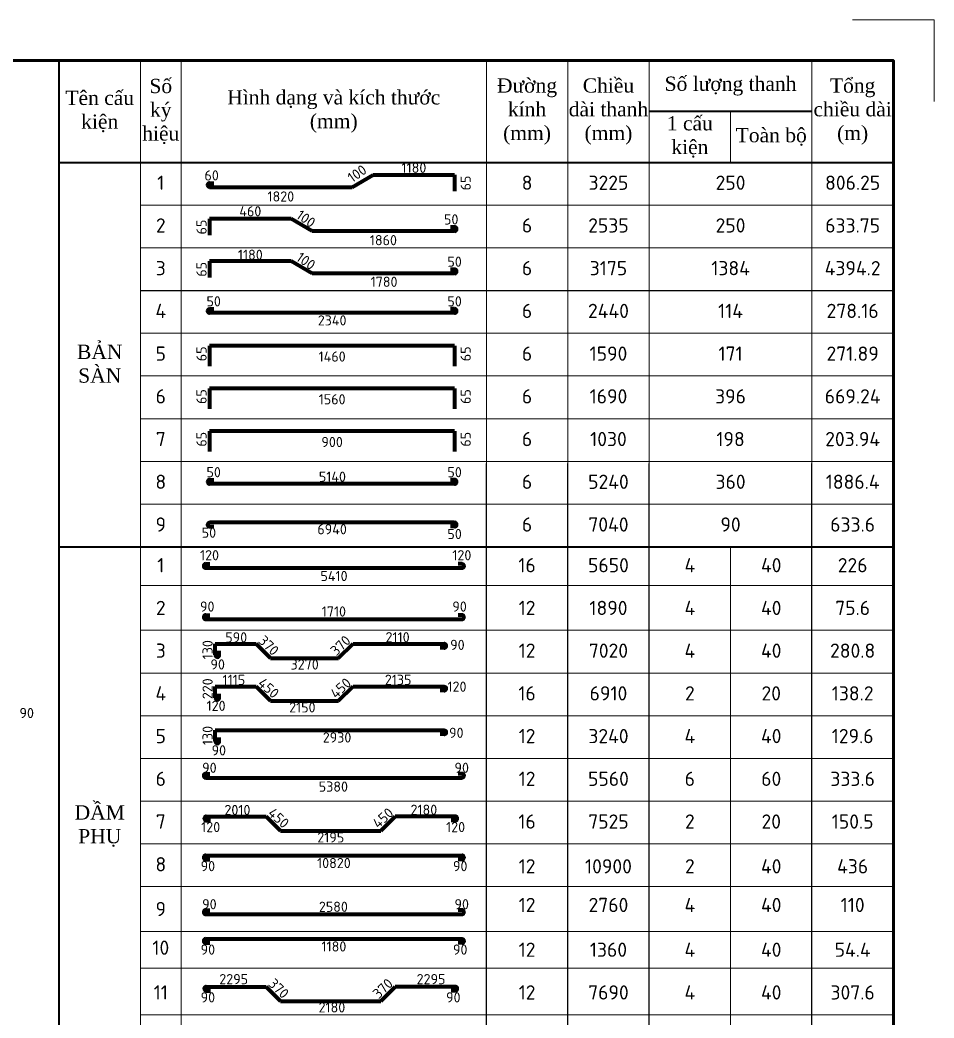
# Model space of a CAD drawing. Header units: millimetres. Extents: x 0 to 4970, y -594 to 1412.
# Drawn here: x 615.4 to 840, y 348.7 to 594 of the extents above; entities that cross this region are included whole.
import ezdxf

# ---------------------------------------------------------------- set-up
doc = ezdxf.new("R2010")
doc.units = ezdxf.units.MM
doc.header["$LTSCALE"] = 0.35
doc.header["$PDMODE"] = 3
doc.layers.get('0').update_dxf_attribs({"lineweight": 50})
for name, color, linetype, lineweight in [('0.35', 7, 'Continuous', 35), ('Cot thep', 2, 'Continuous', 70), ('Kich Thuoc', 1, 'Continuous', 20), ('Ky Hieu', 4, 'Continuous', 20), ('Text', 40, 'Continuous', 20)]:
    doc.layers.add(name, color=color, linetype=linetype, lineweight=lineweight)
doc.styles.get("Standard").update_dxf_attribs({"font": 'isocpeur.ttf'})
doc.styles.add('vNTNS', font='times.ttf')
doc.dimstyles.new('Dim20KT', dxfattribs={"dimtxt": 2.5, "dimasz": 1.5, "dimexe": 1.25, "dimexo": 0.625, "dimtad": 1, "dimlfac": 20, "dimtxsty": 'Standard', "dimblk": 'ARCHTICK', "dimcen": 2.5, "dimse1": 1, "dimse2": 1, "dimsd1": 1, "dimsd2": 1, "dimadec": 0, "dimazin": 0, "dimtfac": 1, "dimtmove": 0, "dimatfit": 3, "dimfxl": 1, "dimarcsym": 0})
doc.dimstyles.new('Dim50KT', dxfattribs={"dimtxt": 2.5, "dimasz": 1.5, "dimexe": 1.25, "dimexo": 0.625, "dimtad": 1, "dimlfac": 50, "dimtxsty": 'Standard', "dimblk": 'ARCHTICK', "dimcen": 2.5, "dimse1": 1, "dimse2": 1, "dimsd1": 1, "dimsd2": 1, "dimadec": 0, "dimazin": 0, "dimtfac": 1, "dimtmove": 0, "dimatfit": 3, "dimfxl": 1, "dimarcsym": 0})

# ---------------------------------------------------------------- blocks, each defined once
blk = doc.blocks.new('*D743')
at = {"layer": 'Defpoints', "color": 0}
for p in [(662, 553.92), (662, 553.92), (663, 553.92)]:
    blk.add_point(p, dxfattribs=at)
at = {"layer": 'Kich Thuoc', "color": 0, "insert": (662.5, 555.79), "char_height": 2.5, "attachment_point": 5}
blk.add_mtext('60', dxfattribs=at)
blk = doc.blocks.new('_ArchTick')
at = {"color": 0, "linetype": 'ByBlock', "const_width": 0.15}
blk.add_lwpolyline([(-0.5, -0.5), (0.5, 0.5)], dxfattribs=at)
blk = doc.blocks.new('*D744')
at = {"layer": 'Defpoints', "color": 0}
for p in [(633.15, 552.51), (725.85, 552.51), (725.85, 548.74)]:
    blk.add_point(p, dxfattribs=at)
at = {"layer": 'Kich Thuoc', "color": 0, "insert": (679.5, 550.62), "char_height": 2.5, "attachment_point": 5}
blk.add_mtext('1820', dxfattribs=at)
blk = doc.blocks.new('*D745')
at = {"layer": 'Defpoints', "color": 0}
for p in [(701.86, 556.5), (702.1, 556.17), (697.1, 552.67)]:
    blk.add_point(p, dxfattribs=at)
at = {"layer": 'Kich Thuoc', "color": 0, "insert": (698.23, 556.25), "char_height": 2.5, "attachment_point": 5, "rotation": 34.992}
blk.add_mtext('100', dxfattribs=at)
blk = doc.blocks.new('*D746')
at = {"layer": 'Defpoints', "color": 0}
for p in [(682.7, 555.8), (741.7, 555.8), (741.7, 555.8)]:
    blk.add_point(p, dxfattribs=at)
at = {"layer": 'Kich Thuoc', "color": 0, "insert": (712.2, 557.67), "char_height": 2.5, "attachment_point": 5}
blk.add_mtext('1180', dxfattribs=at)
blk = doc.blocks.new('*D747')
at = {"layer": 'Defpoints', "color": 0}
for p in [(722.2, 555.67), (726.79, 555.67), (722.2, 552.17)]:
    blk.add_point(p, dxfattribs=at)
at = {"layer": 'Kich Thuoc', "color": 0, "insert": (724.92, 553.92), "char_height": 2.5, "attachment_point": 5, "rotation": 90}
blk.add_mtext('65', dxfattribs=at)
blk = doc.blocks.new('*D748')
at = {"layer": 'Defpoints', "color": 0}
for p in [(660.5, 545.1), (683.5, 545.1), (683.5, 545.1)]:
    blk.add_point(p, dxfattribs=at)
at = {"layer": 'Kich Thuoc', "color": 0, "insert": (672, 546.98), "char_height": 2.5, "attachment_point": 5}
blk.add_mtext('460', dxfattribs=at)
blk = doc.blocks.new('*D749')
at = {"layer": 'Defpoints', "color": 0}
for p in [(682.1, 545.35), (687.1, 541.85), (687.1, 541.85)]:
    blk.add_point(p, dxfattribs=at)
at = {"layer": 'Kich Thuoc', "color": 0, "insert": (685.67, 545.14), "char_height": 2.5, "attachment_point": 5, "rotation": 325.008}
blk.add_mtext('100', dxfattribs=at)
blk = doc.blocks.new('*D750')
at = {"layer": 'Defpoints', "color": 0}
for p in [(658.45, 542.1), (750.95, 542.1), (750.95, 538.01)]:
    blk.add_point(p, dxfattribs=at)
at = {"layer": 'Kich Thuoc', "color": 0, "insert": (704.7, 539.88), "char_height": 2.5, "attachment_point": 5}
blk.add_mtext('1860', dxfattribs=at)
blk = doc.blocks.new('*D751')
at = {"layer": 'Defpoints', "color": 0}
for p in [(720.86, 543.1), (720.86, 543.1), (721.86, 543.1)]:
    blk.add_point(p, dxfattribs=at)
at = {"layer": 'Kich Thuoc', "color": 0, "insert": (721.36, 544.98), "char_height": 2.5, "attachment_point": 5}
blk.add_mtext('50', dxfattribs=at)
blk = doc.blocks.new('*D752')
at = {"layer": 'Defpoints', "color": 0}
for p in [(721.7, 532.71), (721.7, 532.71), (722.7, 532.71)]:
    blk.add_point(p, dxfattribs=at)
at = {"layer": 'Kich Thuoc', "color": 0, "insert": (722.2, 534.59), "char_height": 2.5, "attachment_point": 5}
blk.add_mtext('50', dxfattribs=at)
blk = doc.blocks.new('*D753')
at = {"layer": 'Defpoints', "color": 0}
for p in [(642.5, 534.41), (701.5, 534.41), (701.5, 534.41)]:
    blk.add_point(p, dxfattribs=at)
at = {"layer": 'Kich Thuoc', "color": 0, "insert": (672, 536.29), "char_height": 2.5, "attachment_point": 5}
blk.add_mtext('1180', dxfattribs=at)
blk = doc.blocks.new('*D754')
at = {"layer": 'Defpoints', "color": 0}
for p in [(682.1, 534.96), (687.1, 531.46), (687.1, 531.46)]:
    blk.add_point(p, dxfattribs=at)
at = {"layer": 'Kich Thuoc', "color": 0, "insert": (685.67, 534.75), "char_height": 2.5, "attachment_point": 5, "rotation": 325.008}
blk.add_mtext('100', dxfattribs=at)
blk = doc.blocks.new('*D755')
at = {"layer": 'Defpoints', "color": 0}
for p in [(660.45, 532.03), (749.45, 532.03), (749.45, 527.78)]:
    blk.add_point(p, dxfattribs=at)
at = {"layer": 'Kich Thuoc', "color": 0, "insert": (704.86, 529.65), "char_height": 2.5, "attachment_point": 5}
blk.add_mtext('1780', dxfattribs=at)
blk = doc.blocks.new('*D756')
at = {"layer": 'Defpoints', "color": 0}
for p in [(633.6, 521.97), (750.6, 521.97), (750.6, 518.29)]:
    blk.add_point(p, dxfattribs=at)
at = {"layer": 'Kich Thuoc', "color": 0, "insert": (692.1, 520.16), "char_height": 2.5, "attachment_point": 5}
blk.add_mtext('2340', dxfattribs=at)
blk = doc.blocks.new('*D757')
at = {"layer": 'Defpoints', "color": 0}
for p in [(721.7, 522.99), (721.7, 522.99), (722.7, 522.99)]:
    blk.add_point(p, dxfattribs=at)
at = {"layer": 'Kich Thuoc', "color": 0, "insert": (722.2, 524.86), "char_height": 2.5, "attachment_point": 5}
blk.add_mtext('50', dxfattribs=at)
blk = doc.blocks.new('*D758')
at = {"layer": 'Defpoints', "color": 0}
for p in [(662.5, 522.99), (662.5, 522.99), (663.5, 522.99)]:
    blk.add_point(p, dxfattribs=at)
at = {"layer": 'Kich Thuoc', "color": 0, "insert": (663, 524.86), "char_height": 2.5, "attachment_point": 5}
blk.add_mtext('50', dxfattribs=at)
blk = doc.blocks.new('*D759')
at = {"layer": 'Defpoints', "color": 0}
for p in [(655.6, 509.4), (728.6, 509.4), (728.6, 509.4)]:
    blk.add_point(p, dxfattribs=at)
at = {"layer": 'Kich Thuoc', "color": 0, "insert": (692.1, 511.28), "char_height": 2.5, "attachment_point": 5}
blk.add_mtext('1460', dxfattribs=at)
blk = doc.blocks.new('*D760')
at = {"layer": 'Defpoints', "color": 0}
for p in [(655.6, 498.9), (728.6, 498.9), (728.6, 498.9)]:
    blk.add_point(p, dxfattribs=at)
at = {"layer": 'Kich Thuoc', "color": 0, "insert": (692.1, 500.78), "char_height": 2.5, "attachment_point": 5}
blk.add_mtext('1560', dxfattribs=at)
blk = doc.blocks.new('*D761')
at = {"layer": 'Defpoints', "color": 0}
for p in [(655.6, 488.4), (728.6, 488.4), (728.6, 488.4)]:
    blk.add_point(p, dxfattribs=at)
at = {"layer": 'Kich Thuoc', "color": 0, "insert": (692.1, 490.28), "char_height": 2.5, "attachment_point": 5}
blk.add_mtext('900', dxfattribs=at)
blk = doc.blocks.new('*D762')
at = {"layer": 'Defpoints', "color": 0}
for p in [(633.67, 483.55), (750.67, 483.55), (750.67, 479.87)]:
    blk.add_point(p, dxfattribs=at)
at = {"layer": 'Kich Thuoc', "color": 0, "insert": (692.17, 481.75), "char_height": 2.5, "attachment_point": 5}
blk.add_mtext('5140', dxfattribs=at)
blk = doc.blocks.new('*D763')
at = {"layer": 'Defpoints', "color": 0}
for p in [(721.7, 480.99), (721.7, 480.99), (722.7, 480.99)]:
    blk.add_point(p, dxfattribs=at)
at = {"layer": 'Kich Thuoc', "color": 0, "insert": (722.2, 482.86), "char_height": 2.5, "attachment_point": 5}
blk.add_mtext('50', dxfattribs=at)
blk = doc.blocks.new('*D764')
at = {"layer": 'Defpoints', "color": 0}
for p in [(662.5, 480.99), (662.5, 480.99), (663.5, 480.99)]:
    blk.add_point(p, dxfattribs=at)
at = {"layer": 'Kich Thuoc', "color": 0, "insert": (663, 482.86), "char_height": 2.5, "attachment_point": 5}
blk.add_mtext('50', dxfattribs=at)
blk = doc.blocks.new('*D765')
at = {"layer": 'Defpoints', "color": 0}
for p in [(633.6, 470.65), (750.6, 470.65), (750.6, 466.96)]:
    blk.add_point(p, dxfattribs=at)
at = {"layer": 'Kich Thuoc', "color": 0, "insert": (692.1, 468.84), "char_height": 2.5, "attachment_point": 5}
blk.add_mtext('6940', dxfattribs=at)
blk = doc.blocks.new('*D766')
at = {"layer": 'Defpoints', "color": 0}
for p in [(721.7, 465.79), (721.7, 465.79), (722.7, 465.79)]:
    blk.add_point(p, dxfattribs=at)
at = {"layer": 'Kich Thuoc', "color": 0, "insert": (722.2, 467.67), "char_height": 2.5, "attachment_point": 5}
blk.add_mtext('50', dxfattribs=at)
blk = doc.blocks.new('*D767')
at = {"layer": 'Defpoints', "color": 0}
for p in [(661.33, 466.12), (661.33, 466.12), (662.33, 466.12)]:
    blk.add_point(p, dxfattribs=at)
at = {"layer": 'Kich Thuoc', "color": 0, "insert": (661.83, 467.99), "char_height": 2.5, "attachment_point": 5}
blk.add_mtext('50', dxfattribs=at)
blk = doc.blocks.new('*D768')
at = {"layer": 'Defpoints', "color": 0}
for p in [(722.2, 513.7), (726.79, 513.7), (722.2, 510.2)]:
    blk.add_point(p, dxfattribs=at)
at = {"layer": 'Kich Thuoc', "color": 0, "insert": (724.92, 511.95), "char_height": 2.5, "attachment_point": 5, "rotation": 90}
blk.add_mtext('65', dxfattribs=at)
blk = doc.blocks.new('*D769')
at = {"layer": 'Defpoints', "color": 0}
for p in [(722.2, 503.2), (726.79, 503.2), (722.2, 499.7)]:
    blk.add_point(p, dxfattribs=at)
at = {"layer": 'Kich Thuoc', "color": 0, "insert": (724.92, 501.45), "char_height": 2.5, "attachment_point": 5, "rotation": 90}
blk.add_mtext('65', dxfattribs=at)
blk = doc.blocks.new('*D770')
at = {"layer": 'Defpoints', "color": 0}
for p in [(722.2, 492.7), (726.79, 492.7), (722.2, 489.2)]:
    blk.add_point(p, dxfattribs=at)
at = {"layer": 'Kich Thuoc', "color": 0, "insert": (724.92, 490.95), "char_height": 2.5, "attachment_point": 5, "rotation": 90}
blk.add_mtext('65', dxfattribs=at)
blk = doc.blocks.new('*D771')
at = {"layer": 'Defpoints', "color": 0}
for p in [(657.29, 544.85), (661.89, 544.85), (657.29, 541.35)]:
    blk.add_point(p, dxfattribs=at)
at = {"layer": 'Kich Thuoc', "color": 0, "insert": (660.01, 543.1), "char_height": 2.5, "attachment_point": 5, "rotation": 90}
blk.add_mtext('65', dxfattribs=at)
blk = doc.blocks.new('*D772')
at = {"layer": 'Defpoints', "color": 0}
for p in [(657.29, 534.46), (661.89, 534.46), (657.29, 530.96)]:
    blk.add_point(p, dxfattribs=at)
at = {"layer": 'Kich Thuoc', "color": 0, "insert": (660.01, 532.71), "char_height": 2.5, "attachment_point": 5, "rotation": 90}
blk.add_mtext('65', dxfattribs=at)
blk = doc.blocks.new('*D773')
at = {"layer": 'Defpoints', "color": 0}
for p in [(657.29, 513.7), (661.89, 513.7), (657.29, 510.2)]:
    blk.add_point(p, dxfattribs=at)
at = {"layer": 'Kich Thuoc', "color": 0, "insert": (660.01, 511.95), "char_height": 2.5, "attachment_point": 5, "rotation": 90}
blk.add_mtext('65', dxfattribs=at)
blk = doc.blocks.new('*D774')
at = {"layer": 'Defpoints', "color": 0}
for p in [(657.29, 503.2), (661.89, 503.2), (657.29, 499.7)]:
    blk.add_point(p, dxfattribs=at)
at = {"layer": 'Kich Thuoc', "color": 0, "insert": (660.01, 501.45), "char_height": 2.5, "attachment_point": 5, "rotation": 90}
blk.add_mtext('65', dxfattribs=at)
blk = doc.blocks.new('*D775')
at = {"layer": 'Defpoints', "color": 0}
for p in [(657.29, 492.7), (661.89, 492.7), (657.29, 489.2)]:
    blk.add_point(p, dxfattribs=at)
at = {"layer": 'Kich Thuoc', "color": 0, "insert": (660.01, 490.95), "char_height": 2.5, "attachment_point": 5, "rotation": 90}
blk.add_mtext('65', dxfattribs=at)
blk = doc.blocks.new('*D776')
at = {"layer": 'Defpoints', "color": 0}
for p in [(637.82, 459.45), (747.32, 459.45), (747.32, 455.47)]:
    blk.add_point(p, dxfattribs=at)
at = {"layer": 'Kich Thuoc', "color": 0, "insert": (692.57, 457.35), "char_height": 2.5, "attachment_point": 5}
blk.add_mtext('5410', dxfattribs=at)
blk = doc.blocks.new('*D777')
at = {"layer": 'Defpoints', "color": 0}
for p in [(660.16, 450.95), (724.89, 450.95), (724.89, 446.74)]:
    blk.add_point(p, dxfattribs=at)
at = {"layer": 'Kich Thuoc', "color": 0, "insert": (692.53, 448.62), "char_height": 2.5, "attachment_point": 5}
blk.add_mtext('1710', dxfattribs=at)
blk = doc.blocks.new('*D778')
at = {"layer": 'Defpoints', "color": 0}
for p in [(663.37, 419.44), (663.37, 416.84), (663.37, 416.84)]:
    blk.add_point(p, dxfattribs=at)
at = {"layer": 'Kich Thuoc', "color": 0, "insert": (661.5, 418.14), "char_height": 2.5, "attachment_point": 5, "rotation": 90}
blk.add_mtext('130', dxfattribs=at)
blk = doc.blocks.new('*D779')
at = {"layer": 'Defpoints', "color": 0}
for p in [(670.42, 353.83), (713.68, 353.83), (713.68, 349.44)]:
    blk.add_point(p, dxfattribs=at)
at = {"layer": 'Kich Thuoc', "color": 0, "insert": (692.05, 351.32), "char_height": 2.5, "attachment_point": 5}
blk.add_mtext('2180', dxfattribs=at)
blk = doc.blocks.new('*D780')
at = {"layer": 'Defpoints', "color": 0}
for p in [(675.09, 357.13), (680.29, 352.13), (680.29, 352.13)]:
    blk.add_point(p, dxfattribs=at)
at = {"layer": 'Kich Thuoc', "color": 0, "insert": (678.99, 355.98), "char_height": 2.5, "attachment_point": 5, "rotation": 316.1233}
blk.add_mtext('370', dxfattribs=at)
blk = doc.blocks.new('*D781')
at = {"layer": 'Defpoints', "color": 0}
for p in [(708.44, 357.13), (703.24, 352.13), (703.24, 352.13)]:
    blk.add_point(p, dxfattribs=at)
at = {"layer": 'Kich Thuoc', "color": 0, "insert": (704.55, 355.98), "char_height": 2.5, "attachment_point": 5, "rotation": 43.8767}
blk.add_mtext('370', dxfattribs=at)
blk = doc.blocks.new('*D783')
at = {"layer": 'Defpoints', "color": 0}
for p in [(694.79, 444.77), (721.58, 444.77), (721.58, 440.42)]:
    blk.add_point(p, dxfattribs=at)
at = {"layer": 'Kich Thuoc', "color": 0, "insert": (708.19, 442.3), "char_height": 2.5, "attachment_point": 5}
blk.add_mtext('2110', dxfattribs=at)
blk = doc.blocks.new('*D784')
at = {"layer": 'Defpoints', "color": 0}
for p in [(663.37, 440.53), (663.37, 437.93), (663.37, 437.93)]:
    blk.add_point(p, dxfattribs=at)
at = {"layer": 'Kich Thuoc', "color": 0, "insert": (661.5, 439.23), "char_height": 2.5, "attachment_point": 5, "rotation": 90}
blk.add_mtext('130', dxfattribs=at)
blk = doc.blocks.new('*D785')
at = {"layer": 'Defpoints', "color": 0}
for p in [(661.14, 440.38), (675.94, 440.38), (675.94, 440.38)]:
    blk.add_point(p, dxfattribs=at)
at = {"layer": 'Kich Thuoc', "color": 0, "insert": (668.54, 442.26), "char_height": 2.5, "attachment_point": 5}
blk.add_mtext('590', dxfattribs=at)
blk = doc.blocks.new('*D786')
at = {"layer": 'Defpoints', "color": 0}
for p in [(672.63, 441.42), (677.83, 436.42), (677.83, 436.42)]:
    blk.add_point(p, dxfattribs=at)
at = {"layer": 'Kich Thuoc', "color": 0, "insert": (676.53, 440.27), "char_height": 2.5, "attachment_point": 5, "rotation": 316.1233}
blk.add_mtext('370', dxfattribs=at)
blk = doc.blocks.new('*D787')
at = {"layer": 'Defpoints', "color": 0}
for p in [(698.06, 441.42), (692.86, 436.42), (692.86, 436.42)]:
    blk.add_point(p, dxfattribs=at)
at = {"layer": 'Kich Thuoc', "color": 0, "insert": (694.16, 440.27), "char_height": 2.5, "attachment_point": 5, "rotation": 43.8767}
blk.add_mtext('370', dxfattribs=at)
blk = doc.blocks.new('*D788')
at = {"layer": 'Defpoints', "color": 0}
for p in [(650.75, 437.66), (719.95, 437.66), (719.95, 433.72)]:
    blk.add_point(p, dxfattribs=at)
at = {"layer": 'Kich Thuoc', "color": 0, "insert": (685.35, 435.6), "char_height": 2.5, "attachment_point": 5}
blk.add_mtext('3270', dxfattribs=at)
blk = doc.blocks.new('*D789')
at = {"layer": 'Defpoints', "color": 0}
for p in [(663.37, 431.83), (663.37, 427.43), (663.37, 427.43)]:
    blk.add_point(p, dxfattribs=at)
at = {"layer": 'Kich Thuoc', "color": 0, "insert": (661.5, 429.63), "char_height": 2.5, "attachment_point": 5, "rotation": 90}
blk.add_mtext('220', dxfattribs=at)
blk = doc.blocks.new('*D790')
at = {"layer": 'Defpoints', "color": 0}
for p in [(657.93, 429.94), (677.99, 429.94), (677.99, 429.94)]:
    blk.add_point(p, dxfattribs=at)
at = {"layer": 'Kich Thuoc', "color": 0, "insert": (667.96, 431.82), "char_height": 2.5, "attachment_point": 5}
blk.add_mtext('1115', dxfattribs=at)
blk = doc.blocks.new('*D791')
at = {"layer": 'Defpoints', "color": 0}
for p in [(672.03, 431.32), (678.43, 425.52), (678.43, 425.52)]:
    blk.add_point(p, dxfattribs=at)
at = {"layer": 'Kich Thuoc', "color": 0, "insert": (676.49, 429.8), "char_height": 2.5, "attachment_point": 5, "rotation": 317.8156}
blk.add_mtext('450', dxfattribs=at)
blk = doc.blocks.new('*D792')
at = {"layer": 'Defpoints', "color": 0}
for p in [(660.81, 427.24), (708.75, 427.24), (708.75, 423.17)]:
    blk.add_point(p, dxfattribs=at)
at = {"layer": 'Kich Thuoc', "color": 0, "insert": (684.78, 425.05), "char_height": 2.5, "attachment_point": 5}
blk.add_mtext('2150', dxfattribs=at)
blk = doc.blocks.new('*D793')
at = {"layer": 'Defpoints', "color": 0}
for p in [(698.66, 431.32), (692.26, 425.52), (692.26, 425.52)]:
    blk.add_point(p, dxfattribs=at)
at = {"layer": 'Kich Thuoc', "color": 0, "insert": (694.2, 429.8), "char_height": 2.5, "attachment_point": 5, "rotation": 42.1844}
blk.add_mtext('450', dxfattribs=at)
blk = doc.blocks.new('*D794')
at = {"layer": 'Defpoints', "color": 0}
for p in [(686.98, 429.96), (729.67, 429.96), (729.67, 429.96)]:
    blk.add_point(p, dxfattribs=at)
at = {"layer": 'Kich Thuoc', "color": 0, "insert": (708.33, 431.84), "char_height": 2.5, "attachment_point": 5}
blk.add_mtext('2135', dxfattribs=at)
blk = doc.blocks.new('*D795')
at = {"layer": 'Defpoints', "color": 0}
for p in [(664.06, 419.46), (722.56, 419.46), (722.56, 415.79)]:
    blk.add_point(p, dxfattribs=at)
at = {"layer": 'Kich Thuoc', "color": 0, "insert": (693.31, 417.66), "char_height": 2.5, "attachment_point": 5}
blk.add_mtext('2930', dxfattribs=at)
blk = doc.blocks.new('*D796')
at = {"layer": 'Defpoints', "color": 0}
for p in [(647.21, 402.35), (690.46, 402.35), (690.46, 397.96)]:
    blk.add_point(p, dxfattribs=at)
at = {"layer": 'Kich Thuoc', "color": 0, "insert": (668.83, 399.84), "char_height": 2.5, "attachment_point": 5}
blk.add_mtext('2010', dxfattribs=at)
blk = doc.blocks.new('*D797')
at = {"layer": 'Defpoints', "color": 0}
for p in [(674.49, 399.39), (680.89, 393.59), (680.89, 393.59)]:
    blk.add_point(p, dxfattribs=at)
at = {"layer": 'Kich Thuoc', "color": 0, "insert": (678.95, 397.88), "char_height": 2.5, "attachment_point": 5, "rotation": 317.8156}
blk.add_mtext('450', dxfattribs=at)
blk = doc.blocks.new('*D798')
at = {"layer": 'Defpoints', "color": 0}
for p in [(709.04, 399.39), (702.64, 393.59), (702.64, 393.59)]:
    blk.add_point(p, dxfattribs=at)
at = {"layer": 'Kich Thuoc', "color": 0, "insert": (704.59, 397.88), "char_height": 2.5, "attachment_point": 5, "rotation": 42.1844}
blk.add_mtext('450', dxfattribs=at)
blk = doc.blocks.new('*D799')
at = {"layer": 'Defpoints', "color": 0}
for p in [(692.87, 398.02), (736.44, 398.02), (736.44, 398.02)]:
    blk.add_point(p, dxfattribs=at)
at = {"layer": 'Kich Thuoc', "color": 0, "insert": (714.65, 399.89), "char_height": 2.5, "attachment_point": 5}
blk.add_mtext('2180', dxfattribs=at)
blk = doc.blocks.new('*D800')
at = {"layer": 'Defpoints', "color": 0}
for p in [(669.83, 395.7), (713.7, 395.7), (713.7, 391.22)]:
    blk.add_point(p, dxfattribs=at)
at = {"layer": 'Kich Thuoc', "color": 0, "insert": (691.77, 393.1), "char_height": 2.5, "attachment_point": 5}
blk.add_mtext('2195', dxfattribs=at)
blk = doc.blocks.new('*D801')
at = {"layer": 'Defpoints', "color": 0}
for p in [(584.34, 386.68), (800.74, 386.68), (800.74, 384.93)]:
    blk.add_point(p, dxfattribs=at)
at = {"layer": 'Kich Thuoc', "color": 0, "insert": (692.54, 386.8), "char_height": 2.5, "attachment_point": 5}
blk.add_mtext('10820', dxfattribs=at)
blk = doc.blocks.new('*D802')
at = {"layer": 'Defpoints', "color": 0}
for p in [(637.61, 378.3), (747.21, 378.3), (747.21, 374.18)]:
    blk.add_point(p, dxfattribs=at)
at = {"layer": 'Kich Thuoc', "color": 0, "insert": (692.41, 376.05), "char_height": 2.5, "attachment_point": 5}
blk.add_mtext('2580', dxfattribs=at)
blk = doc.blocks.new('*D803')
at = {"layer": 'Defpoints', "color": 0}
for p in [(680.7, 364.43), (704.38, 364.43), (704.38, 364.43)]:
    blk.add_point(p, dxfattribs=at)
at = {"layer": 'Kich Thuoc', "color": 0, "insert": (692.54, 366.3), "char_height": 2.5, "attachment_point": 5}
blk.add_mtext('1180', dxfattribs=at)
blk = doc.blocks.new('*D804')
at = {"layer": 'Defpoints', "color": 0}
for p in [(696.3, 356.4), (736.52, 356.4), (736.52, 356.4)]:
    blk.add_point(p, dxfattribs=at)
at = {"layer": 'Kich Thuoc', "color": 0, "insert": (716.41, 358.27), "char_height": 2.5, "attachment_point": 5}
blk.add_mtext('2295', dxfattribs=at)
blk = doc.blocks.new('*D2387')
at = {"layer": 'Defpoints', "color": 0}
for p in [(637.61, 407.84), (747.21, 407.84), (747.21, 403.71)]:
    blk.add_point(p, dxfattribs=at)
at = {"layer": 'Kich Thuoc', "color": 0, "insert": (692.41, 405.59), "char_height": 2.5, "attachment_point": 5}
blk.add_mtext('5380', dxfattribs=at)
blk = doc.blocks.new('*D2412')
at = {"layer": 'Defpoints', "color": 0}
for p in [(647.81, 356.4), (688.02, 356.4), (688.02, 356.4)]:
    blk.add_point(p, dxfattribs=at)
at = {"layer": 'Kich Thuoc', "color": 0, "insert": (667.92, 358.27), "char_height": 2.5, "attachment_point": 5}
blk.add_mtext('2295', dxfattribs=at)

msp = doc.modelspace()

# ---------------------------------------------------------------- linework, layer by layer
msp.add_lwpolyline([(20, 10), (830, 10), (830, 584), (20, 584)], close=True)
at = {"layer": '0.35'}
for p, q in [((625, 460), (625, 584)), ((810, 571.5), (770, 571.5)), ((625, 559), (830, 559)), ((625, 464.5), (830, 464.5)), ((625, 295), (625, 460))]:
    msp.add_line(p, q, dxfattribs=at)
at = {"layer": '0.35', "lineweight": 18}
for p, q in [((645, 460), (645, 584)), ((655, 460), (655, 584)), ((730, 460), (730, 584)), ((750, 460), (750, 584)), ((770, 460), (770, 584)), ((810, 460), (810, 584)), ((790, 559), (790, 571.5)), ((645, 548.5), (830, 548.5)), ((645, 538), (830, 538)), ((645, 517), (830, 517)), ((645, 506.5), (830, 506.5)), ((645, 496), (830, 496)), ((645, 485.5), (830, 485.5)), ((645, 295), (645, 485)), ((655, 295), (655, 485)), ((645, 475), (830, 475)), ((790, 295), (790, 464.5)), ((645, 455), (830, 455)), ((645, 444), (830, 444)), ((645, 433.5), (830, 433.5)), ((645, 423), (830, 423)), ((645, 412.5), (830, 412.5)), ((645, 402), (830, 402)), ((645, 391.5), (830, 391.5)), ((645, 381), (830, 381)), ((645, 370), (830, 370)), ((645, 361), (830, 361)), ((645, 349.5), (830, 349.5))]:
    msp.add_line(p, q, dxfattribs=at)
at = {"layer": '0.35', "lineweight": 25}
for p, q in [((645, 527.5), (830, 527.5)), ((730, 295), (730, 485)), ((750, 295), (750, 485)), ((770, 295), (770, 485)), ((810, 295), (810, 485))]:
    msp.add_line(p, q, dxfattribs=at)
at = {"layer": 'Cot thep'}
for p, q in [((697, 552.919702), (702.196152, 555.919702)), ((702.196152, 555.919702), (722.196152, 555.919702)), ((722.196152, 555.919702), (722.196152, 551.919702)), ((662, 553.919702), (663, 553.919702)), ((662, 552.919702), (697, 552.919702)), ((682, 545.102046), (662, 545.102046)), ((662, 545.102046), (662, 541.102046)), ((687.196152, 542.102046), (682, 545.102046)), ((722.196152, 542.102046), (687.196152, 542.102046)), ((722.196152, 543.102046), (721.196152, 543.102046)), ((682, 534.712176), (662, 534.712176)), ((662, 534.712176), (662, 530.712176)), ((687.196152, 531.712176), (682, 534.712176)), ((722.196152, 532.712176), (721.196152, 532.712176)), ((722.196152, 531.712176), (687.196152, 531.712176)), ((662, 522.989558), (663, 522.989558)), ((722.196152, 522.989558), (721.196152, 522.989558)), ((722.196152, 521.989558), (662, 521.989558)), ((722.196152, 513.948788), (662, 513.948788)), ((662, 513.948788), (662, 508.948788)), ((722.196152, 513.948788), (722.196152, 508.948788)), ((722.196152, 503.448788), (662, 503.448788)), ((662, 503.448788), (662, 498.448788)), ((722.196152, 503.448788), (722.196152, 498.448788)), ((722.196152, 492.948788), (662, 492.948788)), ((662, 492.948788), (662, 487.948788)), ((722.196152, 492.948788), (722.196152, 487.948788)), ((662, 480.989558), (663, 480.989558)), ((722.196152, 480.989558), (721.196152, 480.989558)), ((722.196152, 479.989558), (662, 479.989558)), ((722.196152, 470.489558), (662, 470.489558)), ((662, 469.489558), (663, 469.489558)), ((722.196152, 469.489558), (721.196152, 469.489558)), ((661.039794, 460.331034), (662.039794, 460.331034)), ((661.039794, 459.331034), (724.039794, 459.331034)), ((724.039794, 460.331034), (723.039794, 460.331034)), ((661.039794, 447.718901), (662.039794, 447.718901)), ((661.039794, 446.718901), (724.039794, 446.718901)), ((724.039794, 447.718901), (723.039794, 447.718901)), ((663.372368, 437.925928), (663.372368, 440.682799)), ((663.372368, 440.682799), (673.462571, 440.682799)), ((673.462571, 440.682799), (676.998105, 437.147265)), ((693.696199, 437.147265), (697.231733, 440.682799)), ((697.231733, 440.682799), (719.63557, 440.682799)), ((719.63557, 439.682799), (718.63557, 439.682799)), ((664.372368, 437.925928), (664.372368, 438.925928)), ((676.998105, 437.147265), (693.696199, 437.147265)), ((663.372368, 427.425928), (663.372368, 430.182799)), ((663.372368, 430.182799), (673.462571, 430.182799)), ((673.462571, 430.182799), (676.998105, 426.647265)), ((693.696199, 426.647265), (697.231733, 430.182799)), ((697.231733, 430.182799), (719.63557, 430.182799)), ((664.372368, 427.425928), (664.372368, 428.425928)), ((719.63557, 429.182799), (718.63557, 429.182799)), ((676.998105, 426.647265), (693.696199, 426.647265)), ((663.372368, 416.68565), (663.372368, 419.442522)), ((663.372368, 419.442522), (719.63557, 419.442522)), ((664.372368, 416.68565), (664.372368, 417.68565)), ((719.63557, 418.442522), (718.63557, 418.442522)), ((661.039794, 408.74738), (662.039794, 408.74738)), ((661.039794, 407.74738), (724.039794, 407.74738)), ((724.039794, 408.74738), (723.039794, 408.74738)), ((661.177814, 398.253651), (675.918978, 398.253651)), ((675.918978, 398.253651), (679.454511, 394.718117)), ((707.612615, 398.253651), (704.077082, 394.718117)), ((722.353779, 398.253651), (707.612615, 398.253651)), ((661.177814, 397.253651), (662.177814, 397.253651)), ((722.353779, 397.253651), (721.353779, 397.253651)), ((679.454511, 394.718117), (704.077082, 394.718117)), ((661.039794, 388.657808), (724.039794, 388.657808)), ((661.039794, 387.657808), (662.039794, 387.657808)), ((724.039794, 387.657808), (723.039794, 387.657808)), ((661.039794, 375.218901), (662.039794, 375.218901)), ((661.039794, 374.218901), (724.039794, 374.218901)), ((724.039794, 375.218901), (723.039794, 375.218901)), ((661.039794, 368.157808), (724.039794, 368.157808)), ((661.039794, 367.157808), (662.039794, 367.157808)), ((724.039794, 367.157808), (723.039794, 367.157808)), ((661.177814, 356.397863), (675.918978, 356.397863)), ((675.918978, 356.397863), (679.454511, 352.862329)), ((707.612615, 356.397863), (704.077082, 352.862329)), ((722.353779, 356.397863), (707.612615, 356.397863)), ((661.177814, 355.397863), (662.177814, 355.397863)), ((722.353779, 355.397863), (721.353779, 355.397863)), ((679.454511, 352.862329), (704.077082, 352.862329))]:
    msp.add_line(p, q, dxfattribs=at)
for centre, start, end in [((662, 553.419702), 90, 270), ((722.196152, 542.602046), 270, 90), ((722.196152, 532.212176), 270, 90), ((662, 522.489558), 90, 270), ((722.196152, 522.489558), 270, 90), ((662, 480.489558), 90, 270), ((722.196152, 480.489558), 270, 90), ((662, 469.989558), 90, 270), ((722.196152, 469.989558), 270, 90), ((661.039794, 459.831034), 90, 270), ((724.039794, 459.831034), 270, 90), ((661.039794, 447.218901), 90, 270), ((724.039794, 447.218901), 270, 90), ((719.63557, 440.182799), 270, 90), ((663.872368, 437.925928), 180, 0), ((719.63557, 429.682799), 270, 90), ((663.872368, 427.425928), 180, 0), ((719.63557, 418.942522), 270, 90), ((663.872368, 416.68565), 180, 0), ((661.039794, 408.24738), 90, 270), ((724.039794, 408.24738), 270, 90), ((661.177814, 397.753651), 90, 270), ((722.353779, 397.753651), 270, 90), ((661.039794, 388.157808), 90, 270), ((724.039794, 388.157808), 270, 90), ((661.039794, 374.718901), 90, 270), ((724.039794, 374.718901), 270, 90), ((661.039794, 367.657808), 90, 270), ((724.039794, 367.657808), 270, 90), ((661.177814, 355.897863), 90, 270), ((722.353779, 355.897863), 270, 90)]:
    msp.add_arc(centre, 0.5, start, end, dxfattribs=at)
at = {"layer": 'Ky Hieu'}
for q in [(820, 594), (840, 574), (840, 574), (840, 574)]:
    msp.add_line((840, 594), q, dxfattribs=at)

# ---------------------------------------------------------------- texts
at = {"layer": 'Cot thep', "char_height": 3.5, "width": 10, "attachment_point": 5}
for s, insert in [('1', (650, 554)), ('2', (650, 543.5)), ('3', (650, 533)), ('4', (650, 522.5)), ('5', (650, 512)), ('6', (650, 501.5)), ('7', (650, 491)), ('8', (650, 480.5)), ('9', (650, 470)), ('1', (650, 460)), ('2', (650, 449.5)), ('3', (650, 439)), ('4', (650, 428.5)), ('5', (650, 418)), ('6', (650, 407.5)), ('7', (650, 397)), ('8', (650, 386.5)), ('9', (650, 375.5)), ('10', (650, 366)), ('11', (650, 355))]:
    msp.add_mtext(s, dxfattribs=dict(at, insert=insert))
at = {"layer": 'Kich Thuoc', "char_height": 2.5, "width": 3.45107973}
for s, insert, attachment_point in [('120', (659.63769, 463.701208), 1), ('120', (721.63769, 463.701208), 1), ('90', (659.63769, 451.089074), 1), ('90', (721.63769, 451.089074), 1), ('90', (721.108083, 441.672638), 1), ('90', (662.208383, 436.861319), 1), ('120', (720.446654, 431.400415), 1), ('90', (618.835818, 424.918411), 3), ('120', (661.248958, 426.687698), 1), ('90', (720.841398, 420.056452), 1), ('90', (662.480321, 415.747235), 1), ('90', (660.169709, 411.462227), 1), ('90', (722.169709, 411.462227), 1), ('120', (659.929401, 396.883313), 1), ('120', (720.105367, 396.883313), 1), ('90', (659.791381, 387.287471), 1), ('90', (721.791381, 387.287471), 1), ('90', (660.169709, 377.933747), 1), ('90', (722.169709, 377.933747), 1), ('90', (659.791381, 366.787471), 1), ('90', (721.791381, 366.787471), 1), ('90', (659.791381, 355.027526), 1), ('90', (720.105367, 355.027526), 1)]:
    msp.add_mtext(s, dxfattribs=dict(at, insert=insert, attachment_point=attachment_point))
at = {"layer": 'Text', "char_height": 3.5, "attachment_point": 5, "style": 'vNTNS'}
for s, insert, width in [('Số ký hiệu', (650, 571.5), 10), ('Đường kính (mm)', (740, 571.5), 20), ('Chiều dài thanh\\P(mm)', (760, 571.5), 20), ('Số lượng thanh', (790, 577.75), 40), ('Tổng chiều dài\\P(m)', (820, 571.5), 20), ('Tên cấu kiện', (635, 571.5), 20), ('Hình dạng và kích thước\\P(mm)', (692.5, 571.5), 75), ('1 cấu kiện', (780, 565.25), 20), ('Toàn bộ', (800, 565.25), 20), ('BẢN SÀN', (635, 509.5), 20), ('DẦM\\PPHỤ', (635, 395.883467), 20)]:
    msp.add_mtext(s, dxfattribs=dict(at, insert=insert, width=width))
at = {"layer": 'Text', "char_height": 3.5, "attachment_point": 5}
for s, insert, width in [('8', (740, 554), 20), ('3225', (760, 554), 20), ('250', (790, 554), 40), ('806.25', (820, 554), 20), ('{\\C4;6}', (740, 543.5), 20), ('{\\C4;2535}', (760, 543.5), 20), ('{\\C4;250}', (790, 543.5), 40), ('{\\C4;6}', (740, 533), 20), ('{\\C4;3175}', (760, 533), 20), ('{\\C4;1384}', (790, 533), 40), ('{\\C4;6}', (740, 522.5), 20), ('{\\C4;2440}', (760, 522.5), 20), ('{\\C4;114}', (790, 522.5), 40), ('{\\C4;6}', (740, 501.5), 20), ('{\\C4;1690}', (760, 501.5), 20), ('{\\C4;396}', (790, 501.5), 40), ('{\\C4;6}', (740, 491), 20), ('{\\C4;1030}', (760, 491), 20), ('{\\C4;198}', (790, 491), 40), ('{\\C4;6}', (740, 480.5), 20), ('{\\C4;5240}', (760, 480.5), 20), ('{\\C4;360}', (790, 480.5), 40), ('{\\C4;6}', (740, 470), 20), ('{\\C4;7040}', (760, 470), 20), ('{\\C4;90}', (790, 470), 40)]:
    msp.add_mtext(s, dxfattribs=dict(at, insert=insert, width=width))
at = {"layer": 'Text', "color": 4, "char_height": 3.5, "attachment_point": 5}
for s, insert, width in [('633.75', (820, 543.5), 20), ('4394.2', (820, 533), 20), ('278.16', (820, 522.5), 20), ('6', (740, 512), 20), ('1590', (760, 512), 20), ('171', (790, 512), 40), ('271.89', (820, 512), 20), ('669.24', (820, 501.5), 20), ('203.94', (820, 491), 20), ('1886.4', (820, 480.5), 20), ('633.6', (820, 470), 20)]:
    msp.add_mtext(s, dxfattribs=dict(at, insert=insert, width=width))
at = {"layer": 'Text', "color": 7, "char_height": 3.5, "width": 20, "attachment_point": 5}
for s, insert in [('16', (740, 460)), ('5650', (760, 460)), ('4', (780, 460)), ('40', (800, 460)), ('226', (820, 460))]:
    msp.add_mtext(s, dxfattribs=dict(at, insert=insert))
at = {"layer": 'Text', "color": 6, "char_height": 3.5, "width": 20, "attachment_point": 5}
for s, insert in [('12', (740, 449.5)), ('1890', (760, 449.5)), ('4', (780, 449.5)), ('40', (800, 449.5)), ('75.6', (820, 449.5)), ('12', (740, 439)), ('7020', (760, 439)), ('4', (780, 439)), ('40', (800, 439)), ('280.8', (820, 439)), ('12', (740, 418)), ('3240', (760, 418)), ('4', (780, 418)), ('40', (800, 418)), ('129.6', (820, 418)), ('12', (740, 407.5)), ('5560', (760, 407.5)), ('6', (780, 407.5)), ('60', (800, 407.5)), ('333.6', (820, 407.5)), ('12', (740, 386)), ('10900', (760, 386)), ('2', (780, 386)), ('40', (800, 386)), ('436', (820, 386)), ('12', (740, 376.5)), ('2760', (760, 376.5)), ('4', (780, 376.5)), ('40', (800, 376.5)), ('110', (820, 376.5)), ('12', (740, 365.5)), ('1360', (760, 365.5)), ('4', (780, 365.5)), ('40', (800, 365.5)), ('54.4', (820, 365.5)), ('12', (740, 355)), ('7690', (760, 355)), ('4', (780, 355)), ('40', (800, 355)), ('307.6', (820, 355))]:
    msp.add_mtext(s, dxfattribs=dict(at, insert=insert))
at = {"layer": 'Text', "color": 0, "char_height": 3.5, "width": 20, "attachment_point": 5}
for s, insert in [('16', (740, 428.5)), ('6910', (760, 428.5)), ('2', (780, 428.5)), ('20', (800, 428.5)), ('138.2', (820, 428.5)), ('16', (740, 397)), ('7525', (760, 397)), ('2', (780, 397)), ('20', (800, 397)), ('150.5', (820, 397))]:
    msp.add_mtext(s, dxfattribs=dict(at, insert=insert))

# ---------------------------------------------------------------- dimensions: what is measured, and where the dimension line sits
at = {"layer": 'Kich Thuoc'}
for base, p1, p2, dimstyle, picture, middle in [((741.696152, 555.798857), (682.696152, 555.798857), (741.696152, 555.798857), 'Dim20KT', '*D746', (712.196152, 557.673857)), ((683.5, 545.102046), (660.5, 545.102046), (683.5, 545.102046), 'Dim20KT', '*D748', (672, 546.977046)), ((701.5, 534.410995), (642.5, 534.410995), (701.5, 534.410995), 'Dim20KT', '*D753', (672, 536.285995)), ((750.598076, 518.285065), (633.598076, 521.966136), (750.598076, 521.966136), 'Dim20KT', '*D756', (692.098076, 520.160065)), ((728.598076, 509.402507), (655.598076, 509.402507), (728.598076, 509.402507), 'Dim20KT', '*D759', (692.098076, 511.277507)), ((800.739794, 384.928274), (584.339794, 386.68255), (800.739794, 386.68255), 'Dim50KT', '*D801', (692.539794, 386.803274))]:
    dim = msp.add_linear_dim(base=base, p1=p1, p2=p2, dimstyle=dimstyle, dxfattribs=at)
    dim.commit()
    dim.dimension.update_dxf_attribs({"geometry": picture, "text_midpoint": middle})
for base, p1, p2, text, picture, middle in [((662, 553.919702), (663, 553.919702), (662, 553.919702), '60', '*D743', (662.5, 553.919702)), ((720.859584, 543.102046), (721.859584, 543.102046), (720.859584, 543.102046), '50', '*D751', (721.359584, 543.102046)), ((721.696152, 532.712176), (722.696152, 532.712176), (721.696152, 532.712176), '50', '*D752', (722.196152, 532.712176)), ((749.446152, 527.776671), (660.446152, 532.034041), (749.446152, 532.034041), '1780', '*D755', (704.863621, 527.776671)), ((662.5, 522.989558), (663.5, 522.989558), (662.5, 522.989558), '50', '*D758', (663, 522.989558)), ((721.696152, 522.989558), (722.696152, 522.989558), (721.696152, 522.989558), '50', '*D757', (722.196152, 522.989558)), ((662.5, 480.989558), (663.5, 480.989558), (662.5, 480.989558), '50', '*D764', (663, 480.989558)), ((721.696152, 480.989558), (722.696152, 480.989558), (721.696152, 480.989558), '50', '*D763', (722.196152, 480.989558)), ((661.328612, 466.117878), (662.328612, 466.117878), (661.328612, 466.117878), '50', '*D767', (661.828612, 466.117878)), ((721.696152, 465.790342), (722.696152, 465.790342), (721.696152, 465.790342), '50', '*D766', (722.196152, 465.790342))]:
    dim = msp.add_linear_dim(base=base, p1=p1, p2=p2, text=text, dimstyle='Dim20KT', dxfattribs=at)
    dim.commit()
    dim.dimension.update_dxf_attribs({"geometry": picture, "text_midpoint": middle, "dimtype": 160})
for base, p1, p2, angle, text, dimstyle, picture, middle, dimtype in [((701.863729, 556.504484), (697.098076, 552.669702), (702.098076, 556.169702), 34.9920202, '100', 'Dim20KT', '*D745', (699.305566, 554.71377), 161), ((726.794801, 555.669702), (722.196152, 552.169702), (722.196152, 555.669702), 90, '65', 'Dim20KT', '*D747', (726.794801, 553.919702), 160), ((687.098076, 541.852046), (682.098076, 545.352046), (687.098076, 541.852046), 325.0079798, '100', 'Dim20KT', '*D749', (684.598076, 543.602046), 161), ((661.887811, 544.852046), (657.289162, 541.352046), (657.289162, 544.852046), 90, '65', 'Dim20KT', '*D771', (661.887811, 543.102046), 160), ((687.098076, 531.462176), (682.098076, 534.962176), (687.098076, 531.462176), 325.0079798, '100', 'Dim20KT', '*D754', (684.598076, 533.212176), 161), ((661.887811, 534.462176), (657.289162, 530.962176), (657.289162, 534.462176), 90, '65', 'Dim20KT', '*D772', (661.887811, 532.712176), 160), ((661.887811, 513.698788), (657.289162, 510.198788), (657.289162, 513.698788), 90, '65', 'Dim20KT', '*D773', (661.887811, 511.948788), 160), ((726.794801, 513.698788), (722.196152, 510.198788), (722.196152, 513.698788), 90, '65', 'Dim20KT', '*D768', (726.794801, 511.948788), 160), ((661.887811, 503.198788), (657.289162, 499.698788), (657.289162, 503.198788), 90, '65', 'Dim20KT', '*D774', (661.887811, 501.448788), 160), ((726.794801, 503.198788), (722.196152, 499.698788), (722.196152, 503.198788), 90, '65', 'Dim20KT', '*D769', (726.794801, 501.448788), 160), ((661.887811, 492.698788), (657.289162, 489.198788), (657.289162, 492.698788), 90, '65', 'Dim20KT', '*D775', (661.887811, 490.948788), 160), ((726.794801, 492.698788), (722.196152, 489.198788), (722.196152, 492.698788), 90, '65', 'Dim20KT', '*D770', (726.794801, 490.948788), 160), ((677.830338, 436.415032), (672.630338, 441.415032), (677.830338, 436.415032), 316.12330271, '370', 'Dim50KT', '*D786', (675.230338, 438.915032), 161), ((692.863966, 436.415032), (698.063966, 441.415032), (692.863966, 436.415032), 223.87669729, '370', 'Dim50KT', '*D787', (695.463966, 438.915032), 161), ((678.430338, 425.515032), (672.030338, 431.315032), (678.430338, 425.515032), 317.81555668, '450', 'Dim50KT', '*D791', (675.230338, 428.415032), 161), ((692.263966, 425.515032), (698.663966, 431.315032), (692.263966, 425.515032), 222.18444332, '450', 'Dim50KT', '*D793', (695.463966, 428.415032), 161), ((680.886745, 393.585884), (674.486745, 399.385884), (680.886745, 393.585884), 317.81555668, '450', 'Dim50KT', '*D797', (677.686745, 396.485884), 161), ((702.644848, 393.585884), (709.044848, 399.385884), (702.644848, 393.585884), 222.18444332, '450', 'Dim50KT', '*D798', (705.844848, 396.485884), 161), ((680.286745, 352.130096), (675.086745, 357.130096), (680.286745, 352.130096), 316.12330271, '370', 'Dim50KT', '*D780', (677.686745, 354.630096), 161), ((703.244848, 352.130096), (708.444848, 357.130096), (703.244848, 352.130096), 223.87669729, '370', 'Dim50KT', '*D781', (705.844848, 354.630096), 161)]:
    dim = msp.add_linear_dim(base=base, p1=p1, p2=p2, angle=angle, text=text, dimstyle=dimstyle, dxfattribs=at)
    dim.commit()
    dim.dimension.update_dxf_attribs({"geometry": picture, "text_midpoint": middle, "dimtype": dimtype})
for base, p1, p2, text, dimstyle, picture, middle in [((725.851655, 548.744186), (633.148345, 552.514679), (725.851655, 552.514679), '1820', 'Dim20KT', '*D744', (679.5, 550.619186)), ((750.946152, 538.009091), (658.446152, 542.102046), (750.946152, 542.102046), '1860', 'Dim20KT', '*D750', (704.696152, 539.884091)), ((728.598076, 498.902507), (655.598076, 498.902507), (728.598076, 498.902507), '1560', 'Dim20KT', '*D760', (692.098076, 500.777507)), ((728.598076, 488.402507), (655.598076, 488.402507), (728.598076, 488.402507), '900', 'Dim20KT', '*D761', (692.098076, 490.277507)), ((750.671415, 479.871463), (633.671415, 483.552534), (750.671415, 483.552534), '5140', 'Dim20KT', '*D762', (692.171415, 481.746463)), ((750.598076, 466.964554), (633.598076, 470.645625), (750.598076, 470.645625), '6940', 'Dim20KT', '*D765', (692.098076, 468.839554)), ((747.324846, 455.471835), (637.824846, 459.453389), (747.324846, 459.453389), '5410', 'Dim50KT', '*D776', (692.574846, 457.346835)), ((724.893806, 446.742509), (660.164042, 450.950834), (724.893806, 450.950834), '1710', 'Dim50KT', '*D777', (692.528924, 448.617509)), ((721.581579, 440.420958), (694.789841, 444.771631), (721.581579, 444.771631), '2110', 'Dim50KT', '*D783', (708.18571, 442.295958)), ((675.941085, 440.380877), (661.141085, 440.380877), (675.941085, 440.380877), '590', 'Dim50KT', '*D785', (668.541085, 442.255877)), ((719.947152, 433.724648), (650.747152, 437.656318), (719.947152, 437.656318), '3270', 'Dim50KT', '*D788', (685.347152, 435.599648)), ((677.990993, 429.944043), (657.929952, 429.944043), (677.990993, 429.944043), '1115', 'Dim50KT', '*D790', (667.960472, 431.819043)), ((729.67391, 429.961986), (686.98142, 429.961986), (729.67391, 429.961986), '2135', 'Dim50KT', '*D794', (708.327665, 431.836986)), ((722.564831, 415.787629), (664.064831, 419.45985), (722.564831, 419.45985), '2930', 'Dim50KT', '*D795', (693.314831, 417.662629)), ((747.210819, 403.712476), (637.610819, 407.836938), (747.210819, 407.836938), '5380', 'Dim50KT', '*D2387', (692.410819, 405.587476)), ((690.460064, 397.963003), (647.206692, 402.346248), (690.460064, 402.346248), '2010', 'Dim50KT', '*D796', (668.833378, 399.838003)), ((736.440164, 398.019891), (692.868686, 398.019891), (736.440164, 398.019891), '2180', 'Dim50KT', '*D799', (714.654425, 399.894891)), ((713.704809, 391.224998), (669.826784, 395.695145), (713.704809, 395.695145), '2195', 'Dim50KT', '*D800', (691.765797, 393.099998)), ((747.210819, 374.177509), (637.610819, 378.301971), (747.210819, 378.301971), '2580', 'Dim50KT', '*D802', (692.410819, 376.052509)), ((704.376716, 364.429662), (680.702872, 364.429662), (704.376716, 364.429662), '1180', 'Dim50KT', '*D803', (692.539794, 366.304662)), ((688.021222, 356.397863), (647.808784, 356.397863), (688.021222, 356.397863), '2295', 'Dim50KT', '*D2412', (667.915003, 358.272863)), ((736.515949, 356.397863), (696.30351, 356.397863), (736.515949, 356.397863), '2295', 'Dim50KT', '*D804', (716.409729, 358.272863)), ((713.677465, 349.44209), (670.424093, 353.825335), (713.677465, 353.825335), '2180', 'Dim50KT', '*D779', (692.050779, 351.31709))]:
    dim = msp.add_linear_dim(base=base, p1=p1, p2=p2, text=text, dimstyle=dimstyle, dxfattribs=at)
    dim.commit()
    dim.dimension.update_dxf_attribs({"geometry": picture, "text_midpoint": middle})
for base, p1, p2, picture, middle in [((663.372368, 437.925928), (663.372368, 440.525928), (663.372368, 437.925928), '*D784', (663.372368, 439.225928)), ((663.372368, 427.425928), (663.372368, 431.825928), (663.372368, 427.425928), '*D789', (663.372368, 429.625928)), ((663.372368, 416.842522), (663.372368, 419.442522), (663.372368, 416.842522), '*D778', (663.372368, 418.142522))]:
    dim = msp.add_linear_dim(base=base, p1=p1, p2=p2, angle=90, dimstyle='Dim50KT', dxfattribs=at)
    dim.commit()
    dim.dimension.update_dxf_attribs({"geometry": picture, "text_midpoint": middle, "dimtype": 160})
dim = msp.add_aligned_dim(p1=(660.811649, 427.23644), p2=(708.752481, 427.23644), distance=-4.064972, text='2150', dimstyle='Dim50KT', dxfattribs=at)
dim.commit()
dim.dimension.update_dxf_attribs({"geometry": '*D792', "text_midpoint": (684.782065, 425.046468)})

doc.saveas('drawing.dxf')
